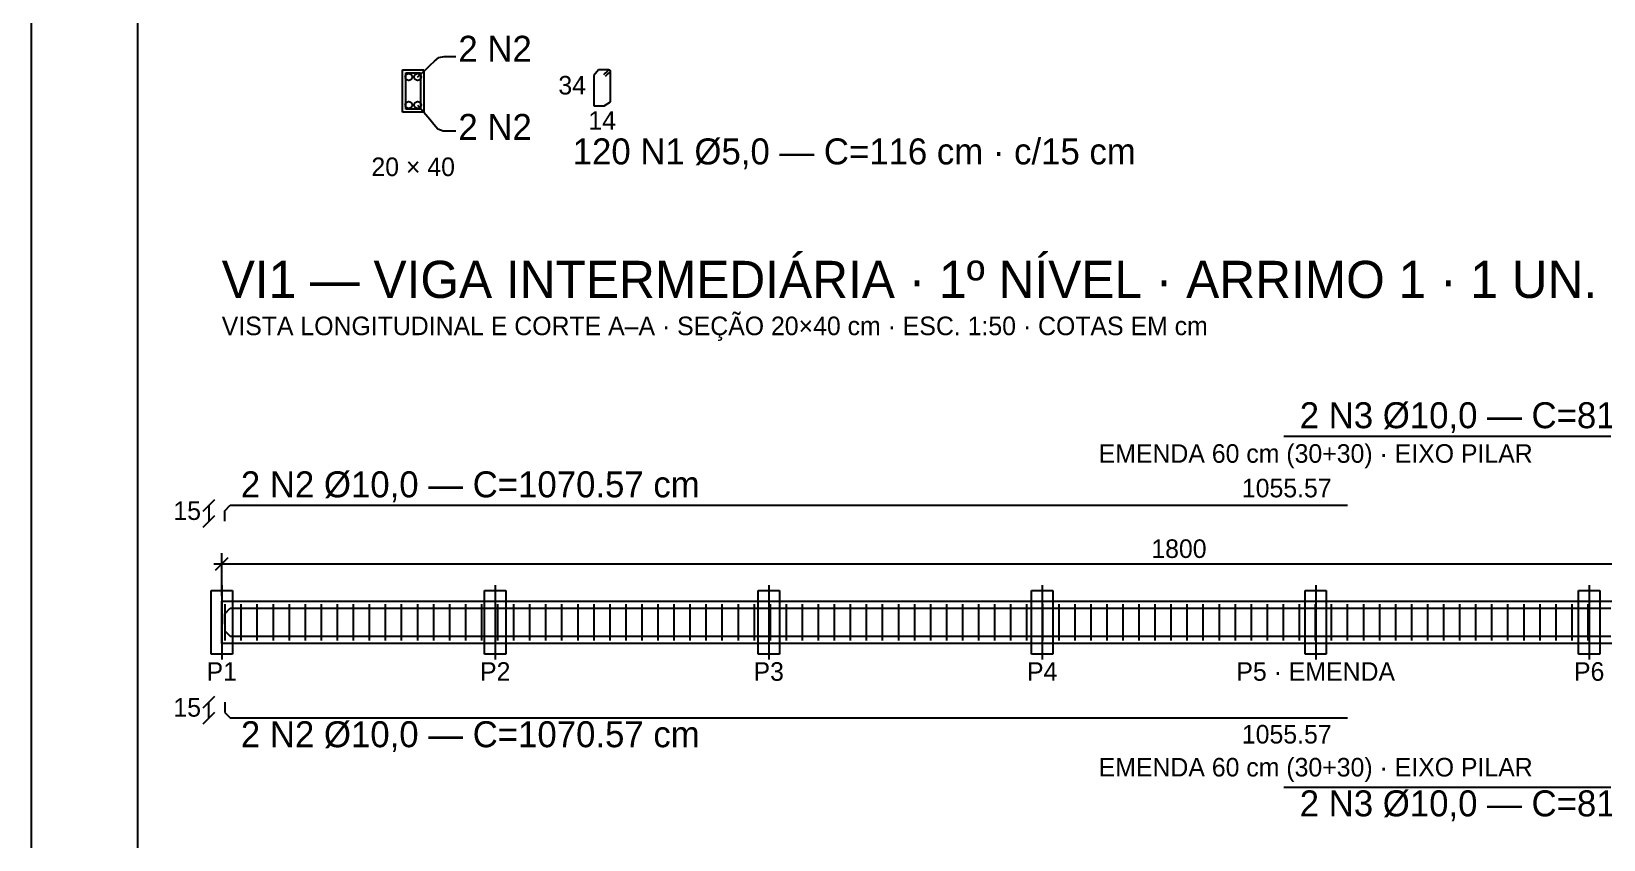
# Model space of a CAD drawing. Header units: millimetres. Extents: x 0 to 3648, y 0 to 594.
# Drawn here: x 1842 to 2137.6, y 295 to 446.9 of the extents above; entities that cross this region are included whole.
import ezdxf
from ezdxf.enums import TextEntityAlignment as Align

# ---------------------------------------------------------------- set-up
doc = ezdxf.new("R2010")
doc.units = ezdxf.units.MM
for name, color, linetype in [('COTAS', 4, 'CONTINUOUS'), ('DESENHOS', 7, 'CONTINUOUS'), ('EIXOS', 6, 'CONTINUOUS'), ('ESTRIBOS', 30, 'CONTINUOUS'), ('FORMAS', 7, 'CONTINUOUS'), ('MOLDURA', 7, 'CONTINUOUS'), ('TEXTOS', 2, 'CONTINUOUS')]:
    doc.layers.add(name, color=color, linetype=linetype)

msp = doc.modelspace()

# ---------------------------------------------------------------- linework, layer by layer
at = {"layer": 'COTAS'}
for p, q in [((1916.21414, 439.84768), (1917.00866, 440.58674)), ((1917.00866, 440.58674), (1917.80331, 441.32578)), ((1917.80331, 441.32578), (1918.59796, 442.06484)), ((1918.59796, 442.06484), (1919.61458, 442.23882)), ((1919.61458, 442.23882), (1920.69982, 442.23882)), ((1920.69982, 442.23882), (1921.78493, 442.23882)), ((1914.62497, 438.36959), (1915.4195, 439.10864)), ((1915.4195, 439.10864), (1916.21414, 439.84768)), ((1914.62497, 433.10806), (1915.38857, 432.21428)), ((1915.38857, 432.21428), (1916.15217, 431.32053)), ((1916.15217, 431.32053), (1916.91577, 430.42675)), ((1916.91577, 430.42675), (1917.67924, 429.53298)), ((1917.67924, 429.53298), (1918.44283, 428.63922)), ((1918.44283, 428.63922), (1919.43392, 428.23883)), ((1919.43392, 428.23883), (1920.60943, 428.23883)), ((1920.60943, 428.23883), (1921.78493, 428.23883)), ((1874.28493, 356.71857), (1876.48495, 358.91856)), ((1875.38494, 357.81856), (1875.38494, 354.81856)), ((1874.28493, 353.71857), (1876.48495, 355.91855)), ((1876.28501, 346.81856), (2239.28493, 346.81856)), ((1876.58499, 345.61856), (1878.98495, 348.01855)), ((1877.78491, 340.81857), (1877.78491, 348.81855)), ((1874.28493, 319.71856), (1876.48495, 321.91854)), ((1875.38494, 317.81855), (1875.38494, 320.81857)), ((1874.28493, 316.71857), (1876.48495, 318.91856))]:
    msp.add_line(p, q, dxfattribs=at)
at = {"layer": 'DESENHOS'}
for p, q in [((1912.30389, 438.36959), (1912.3094, 438.45327)), ((1912.3094, 438.28592), (1912.30389, 438.36959)), ((1912.3094, 438.45327), (1912.3258, 438.53551)), ((1912.3258, 438.20368), (1912.3094, 438.28592)), ((1912.3258, 438.53551), (1912.35271, 438.6149)), ((1912.35271, 438.12429), (1912.3258, 438.20368)), ((1912.35271, 438.6149), (1912.38977, 438.6901)), ((1912.38977, 438.04907), (1912.35271, 438.12429)), ((1912.38977, 438.6901), (1912.43635, 438.75982)), ((1912.43635, 437.97937), (1912.38977, 438.04907)), ((1912.43635, 438.75982), (1912.49169, 438.82287)), ((1912.49169, 437.91631), (1912.43635, 437.97937)), ((1912.49169, 438.82287), (1912.55479, 438.87815)), ((1912.55479, 437.86104), (1912.49169, 437.91631)), ((1912.55479, 438.87815), (1912.6244, 438.92474)), ((1912.6244, 437.81445), (1912.55479, 437.86104)), ((1912.6244, 438.92474), (1912.69964, 438.96183)), ((1912.69964, 437.77736), (1912.6244, 437.81445)), ((1912.69964, 438.96183), (1912.77902, 438.98878)), ((1912.77902, 437.75041), (1912.69964, 437.77736)), ((1912.77902, 438.98878), (1912.86128, 439.00513)), ((1912.86128, 437.73405), (1912.77902, 437.75041)), ((1912.86128, 439.00513), (1912.94491, 439.01061)), ((1912.94491, 437.72856), (1912.86128, 437.73405)), ((1912.94491, 439.01061), (1913.02867, 439.00513)), ((1913.02867, 437.73405), (1912.94491, 437.72856)), ((1913.02867, 439.00513), (1913.11093, 438.98878)), ((1913.11093, 437.75041), (1913.02867, 437.73405)), ((1913.11093, 438.98878), (1913.1903, 438.96183)), ((1913.1903, 437.77736), (1913.11093, 437.75041)), ((1913.1903, 438.96183), (1913.26542, 438.92474)), ((1913.26542, 437.81445), (1913.1903, 437.77736)), ((1913.26542, 438.92474), (1913.33516, 438.87815)), ((1913.33516, 437.86104), (1913.26542, 437.81445)), ((1913.33516, 438.87815), (1913.39826, 438.82287)), ((1913.39826, 437.91631), (1913.33516, 437.86104)), ((1913.39826, 438.82287), (1913.45348, 438.75982)), ((1913.45348, 437.97937), (1913.39826, 437.91631)), ((1913.45348, 438.75982), (1913.50005, 438.6901)), ((1913.50005, 438.04907), (1913.45348, 437.97937)), ((1913.50005, 438.6901), (1913.53723, 438.6149)), ((1913.53723, 438.12429), (1913.50005, 438.04907)), ((1913.53723, 438.6149), (1913.56415, 438.53551)), ((1913.56415, 438.20368), (1913.53723, 438.12429)), ((1913.56415, 438.53551), (1913.58055, 438.45327)), ((1913.58055, 438.28592), (1913.56415, 438.20368)), ((1913.58055, 438.45327), (1913.58594, 438.36959)), ((1913.58594, 438.36959), (1913.58055, 438.28592)), ((1913.98395, 438.36959), (1913.98946, 438.45327)), ((1913.98946, 438.28592), (1913.98395, 438.36959)), ((1913.98946, 438.45327), (1914.00573, 438.53551)), ((1914.00573, 438.20368), (1913.98946, 438.28592)), ((1914.00573, 438.53551), (1914.03278, 438.6149)), ((1914.03278, 438.12429), (1914.00573, 438.20368)), ((1914.03278, 438.6149), (1914.06984, 438.6901)), ((1914.06984, 438.04907), (1914.03278, 438.12429)), ((1914.06984, 438.6901), (1914.11641, 438.75982)), ((1914.11641, 437.97937), (1914.06984, 438.04907)), ((1914.11641, 438.75982), (1914.17162, 438.82287)), ((1914.17162, 437.91631), (1914.11641, 437.97937)), ((1914.17162, 438.82287), (1914.23473, 438.87815)), ((1914.23473, 437.86104), (1914.17162, 437.91631)), ((1914.23473, 438.87815), (1914.30446, 438.92474)), ((1914.30446, 437.81445), (1914.23473, 437.86104)), ((1914.30446, 438.92474), (1914.37971, 438.96183)), ((1914.37971, 437.77736), (1914.30446, 437.81445)), ((1914.37971, 438.96183), (1914.45908, 438.98878)), ((1914.45908, 437.75041), (1914.37971, 437.77736)), ((1914.45908, 438.98878), (1914.54134, 439.00513)), ((1914.54134, 437.73405), (1914.45908, 437.75041)), ((1914.54134, 439.00513), (1914.62497, 439.01061)), ((1914.62497, 437.72856), (1914.54134, 437.73405)), ((1914.62497, 439.01061), (1914.70861, 439.00513)), ((1914.70861, 437.73405), (1914.62497, 437.72856)), ((1914.70861, 439.00513), (1914.79087, 438.98878)), ((1914.79087, 437.75041), (1914.70861, 437.73405)), ((1914.79087, 438.98878), (1914.87024, 438.96183)), ((1914.87024, 437.77736), (1914.79087, 437.75041)), ((1914.87024, 438.96183), (1914.94549, 438.92474)), ((1914.94549, 437.81445), (1914.87024, 437.77736)), ((1914.94549, 438.92474), (1915.01522, 438.87815)), ((1915.01522, 437.86104), (1914.94549, 437.81445)), ((1915.01522, 438.87815), (1915.0782, 438.82287)), ((1915.0782, 437.91631), (1915.01522, 437.86104)), ((1915.0782, 438.82287), (1915.13354, 438.75982)), ((1915.13354, 437.97937), (1915.0782, 437.91631)), ((1915.13354, 438.75982), (1915.18011, 438.6901)), ((1915.18011, 438.04907), (1915.13354, 437.97937)), ((1915.18011, 438.6901), (1915.21717, 438.6149)), ((1915.21717, 438.12429), (1915.18011, 438.04907)), ((1915.21717, 438.6149), (1915.24409, 438.53551)), ((1915.24409, 438.20368), (1915.21717, 438.12429)), ((1915.24409, 438.53551), (1915.26049, 438.45327)), ((1915.26049, 438.28592), (1915.24409, 438.20368)), ((1915.26049, 438.45327), (1915.266, 438.36959)), ((1915.266, 438.36959), (1915.26049, 438.28592)), ((1912.30389, 433.10806), (1912.3094, 433.19172)), ((1912.3094, 433.02438), (1912.30389, 433.10806)), ((1912.3094, 433.19172), (1912.3258, 433.27396)), ((1912.3258, 432.94215), (1912.3094, 433.02438)), ((1912.3258, 433.27396), (1912.35271, 433.35336)), ((1912.35271, 432.86274), (1912.3258, 432.94215)), ((1912.35271, 433.35336), (1912.38977, 433.42857)), ((1912.38977, 432.78754), (1912.35271, 432.86274)), ((1912.38977, 433.42857), (1912.43635, 433.49829)), ((1912.43635, 432.71782), (1912.38977, 432.78754)), ((1912.43635, 433.49829), (1912.49169, 433.56133)), ((1912.49169, 432.65479), (1912.43635, 432.71782)), ((1912.49169, 433.56133), (1912.55479, 433.61662)), ((1912.55479, 432.59949), (1912.49169, 432.65479)), ((1912.55479, 433.61662), (1912.6244, 433.6632)), ((1912.6244, 432.5529), (1912.55479, 432.59949)), ((1912.6244, 433.6632), (1912.69964, 433.70029)), ((1912.69964, 432.51583), (1912.6244, 432.5529)), ((1912.69964, 433.70029), (1912.77902, 433.72724)), ((1912.77902, 432.48886), (1912.69964, 432.51583)), ((1912.77902, 433.72724), (1912.86128, 433.74359)), ((1912.86128, 432.47251), (1912.77902, 432.48886)), ((1912.86128, 433.74359), (1912.94491, 433.74908)), ((1912.94491, 432.46703), (1912.86128, 432.47251)), ((1912.94491, 433.74908), (1913.02867, 433.74359)), ((1913.02867, 432.47251), (1912.94491, 432.46703)), ((1913.02867, 433.74359), (1913.11093, 433.72724)), ((1913.11093, 432.48886), (1913.02867, 432.47251)), ((1913.11093, 433.72724), (1913.1903, 433.70029)), ((1913.1903, 432.51583), (1913.11093, 432.48886)), ((1913.1903, 433.70029), (1913.26542, 433.6632)), ((1913.26542, 432.5529), (1913.1903, 432.51583)), ((1913.26542, 433.6632), (1913.33516, 433.61662)), ((1913.33516, 432.59949), (1913.26542, 432.5529)), ((1913.33516, 433.61662), (1913.39826, 433.56133)), ((1913.39826, 432.65479), (1913.33516, 432.59949)), ((1913.39826, 433.56133), (1913.45348, 433.49829)), ((1913.45348, 432.71782), (1913.39826, 432.65479)), ((1913.45348, 433.49829), (1913.50005, 433.42857)), ((1913.50005, 432.78754), (1913.45348, 432.71782)), ((1913.50005, 433.42857), (1913.53723, 433.35336)), ((1913.53723, 432.86274), (1913.50005, 432.78754)), ((1913.53723, 433.35336), (1913.56415, 433.27396)), ((1913.56415, 432.94215), (1913.53723, 432.86274)), ((1913.56415, 433.27396), (1913.58055, 433.19172)), ((1913.58055, 433.02438), (1913.56415, 432.94215)), ((1913.58055, 433.19172), (1913.58594, 433.10806)), ((1913.58594, 433.10806), (1913.58055, 433.02438)), ((1913.98395, 433.10806), (1913.98946, 433.19172)), ((1913.98946, 433.02438), (1913.98395, 433.10806)), ((1913.98946, 433.19172), (1914.00573, 433.27396)), ((1914.00573, 432.94215), (1913.98946, 433.02438)), ((1914.00573, 433.27396), (1914.03278, 433.35336)), ((1914.03278, 432.86274), (1914.00573, 432.94215)), ((1914.03278, 433.35336), (1914.06984, 433.42857)), ((1914.06984, 432.78754), (1914.03278, 432.86274)), ((1914.06984, 433.42857), (1914.11641, 433.49829)), ((1914.11641, 432.71782), (1914.06984, 432.78754)), ((1914.11641, 433.49829), (1914.17162, 433.56133)), ((1914.17162, 432.65479), (1914.11641, 432.71782)), ((1914.17162, 433.56133), (1914.23473, 433.61662)), ((1914.23473, 432.59949), (1914.17162, 432.65479)), ((1914.23473, 433.61662), (1914.30446, 433.6632)), ((1914.30446, 432.5529), (1914.23473, 432.59949)), ((1914.30446, 433.6632), (1914.37971, 433.70029)), ((1914.37971, 432.51583), (1914.30446, 432.5529)), ((1914.37971, 433.70029), (1914.45908, 433.72724)), ((1914.45908, 432.48886), (1914.37971, 432.51583)), ((1914.45908, 433.72724), (1914.54134, 433.74359)), ((1914.54134, 432.47251), (1914.45908, 432.48886)), ((1914.54134, 433.74359), (1914.62497, 433.74908)), ((1914.62497, 432.46703), (1914.54134, 432.47251)), ((1914.62497, 433.74908), (1914.70861, 433.74359)), ((1914.70861, 432.47251), (1914.62497, 432.46703)), ((1914.70861, 433.74359), (1914.79087, 433.72724)), ((1914.79087, 432.48886), (1914.70861, 432.47251)), ((1914.79087, 433.72724), (1914.87024, 433.70029)), ((1914.87024, 432.51583), (1914.79087, 432.48886)), ((1914.87024, 433.70029), (1914.94549, 433.6632)), ((1914.94549, 432.5529), (1914.87024, 432.51583)), ((1914.94549, 433.6632), (1915.01522, 433.61662)), ((1915.01522, 432.59949), (1914.94549, 432.5529)), ((1915.01522, 433.61662), (1915.0782, 433.56133)), ((1915.0782, 432.65479), (1915.01522, 432.59949)), ((1915.0782, 433.56133), (1915.13354, 433.49829)), ((1915.13354, 432.71782), (1915.0782, 432.65479)), ((1915.13354, 433.49829), (1915.18011, 433.42857)), ((1915.18011, 432.78754), (1915.13354, 432.71782)), ((1915.18011, 433.42857), (1915.21717, 433.35336)), ((1915.21717, 432.86274), (1915.18011, 432.78754)), ((1915.21717, 433.35336), (1915.24409, 433.27396)), ((1915.24409, 432.94215), (1915.21717, 432.86274)), ((1915.24409, 433.27396), (1915.26049, 433.19172)), ((1915.26049, 433.02438), (1915.24409, 432.94215)), ((1915.26049, 433.19172), (1915.266, 433.10806)), ((1915.266, 433.10806), (1915.26049, 433.02438))]:
    msp.add_line(p, q, dxfattribs=at)
at = {"layer": 'EIXOS'}
for p, q in [((1875.78496, 341.81856), (1879.78498, 341.81856)), ((1875.78496, 329.81856), (1875.78496, 341.81856)), ((1877.78491, 342.81856), (1877.78491, 328.81855)), ((1879.78498, 341.81856), (1879.78498, 329.81856)), ((1927.21349, 341.81856), (1931.21352, 341.81856)), ((1927.21349, 329.81856), (1927.21349, 341.81856)), ((1929.21357, 342.81856), (1929.21357, 328.81855)), ((1931.21352, 341.81856), (1931.21352, 329.81856)), ((1978.64215, 341.81856), (1982.64205, 341.81856)), ((1978.64215, 329.81856), (1978.64215, 341.81856)), ((1980.6421, 342.81856), (1980.6421, 328.81855)), ((1982.64205, 341.81856), (1982.64205, 329.81856)), ((2030.07069, 341.81856), (2034.07071, 341.81856)), ((2030.07069, 329.81856), (2030.07069, 341.81856)), ((2032.07064, 342.81856), (2032.07064, 328.81855)), ((2034.07071, 341.81856), (2034.07071, 329.81856)), ((2081.49922, 341.81856), (2085.49925, 341.81856)), ((2081.49922, 329.81856), (2081.49922, 341.81856)), ((2083.4993, 342.81856), (2083.4993, 328.81855)), ((2085.49925, 341.81856), (2085.49925, 329.81856)), ((2132.92788, 341.81856), (2136.92778, 341.81856)), ((2132.92788, 329.81856), (2132.92788, 341.81856)), ((2134.92783, 342.81856), (2134.92783, 328.81855)), ((2136.92778, 341.81856), (2136.92778, 329.81856)), ((1879.78498, 329.81856), (1875.78496, 329.81856)), ((1931.21352, 329.81856), (1927.21349, 329.81856)), ((1982.64205, 329.81856), (1978.64215, 329.81856)), ((2034.07071, 329.81856), (2030.07069, 329.81856)), ((2085.49925, 329.81856), (2081.49922, 329.81856)), ((2136.92778, 329.81856), (2132.92788, 329.81856))]:
    msp.add_line(p, q, dxfattribs=at)
at = {"layer": 'ESTRIBOS'}
for p, q in [((1912.38502, 439.13882), (1915.185, 439.13882)), ((1912.38502, 432.33883), (1912.38502, 439.13882)), ((1915.185, 439.13882), (1915.185, 432.33883)), ((1948.64027, 439.73882), (1947.78491, 438.68036)), ((1947.78491, 438.68036), (1947.78491, 436.76652)), ((1950.55421, 439.73882), (1948.64027, 439.73882)), ((1949.69747, 438.88214), (1949.57515, 438.75976)), ((1949.81991, 439.00452), (1949.69747, 438.88214)), ((1949.94223, 439.12691), (1949.81991, 439.00452)), ((1950.00521, 438.57446), (1949.88276, 438.45208)), ((1950.06468, 439.24929), (1949.94223, 439.12691)), ((1950.12753, 438.69684), (1950.00521, 438.57446)), ((1950.187, 439.37167), (1950.06468, 439.24929)), ((1950.24997, 438.81923), (1950.12753, 438.69684)), ((1950.30945, 439.49406), (1950.187, 439.37167)), ((1950.3723, 438.94159), (1950.24997, 438.81923)), ((1950.43177, 439.61644), (1950.30945, 439.49406)), ((1950.49474, 439.06398), (1950.3723, 438.94159)), ((1950.55421, 439.73882), (1950.43177, 439.61644)), ((1950.61706, 439.18636), (1950.49474, 439.06398)), ((1950.55421, 439.73882), (1950.61644, 439.73529)), ((1950.61644, 439.73529), (1950.67766, 439.72306)), ((1950.73951, 439.30874), (1950.61706, 439.18636)), ((1950.67766, 439.72306), (1950.73525, 439.69931)), ((1950.73525, 439.69931), (1950.78496, 439.6619)), ((1950.86183, 439.43113), (1950.73951, 439.30874)), ((1950.78496, 439.6619), (1950.82239, 439.61215)), ((1950.82239, 439.61215), (1950.84605, 439.55457)), ((1950.84605, 439.55457), (1950.85832, 439.49343)), ((1950.85832, 439.49343), (1950.86183, 439.43113)), ((1950.86183, 437.51728), (1950.86183, 439.43113)), ((1947.78491, 436.76652), (1947.78491, 434.85266)), ((1947.78491, 434.85266), (1947.78491, 432.93882)), ((1950.86183, 435.60342), (1950.86183, 437.51728)), ((1950.86183, 433.68958), (1950.86183, 435.60342)), ((1915.185, 432.33883), (1912.38502, 432.33883)), ((1947.78491, 432.93882), (1949.69884, 432.93882)), ((1949.69884, 432.93882), (1950.86183, 433.68958)), ((1878.38499, 339.21857), (1878.38499, 332.41856)), ((1881.40007, 339.21857), (1881.40007, 332.41856)), ((1884.41526, 339.21857), (1884.41526, 332.41856)), ((1887.43034, 339.21857), (1887.43034, 332.41856)), ((1890.44541, 339.21857), (1890.44541, 332.41856)), ((1893.46061, 339.21857), (1893.46061, 332.41856)), ((1896.47569, 339.21857), (1896.47569, 332.41856)), ((1899.49089, 339.21857), (1899.49089, 332.41856)), ((1902.50596, 339.21857), (1902.50596, 332.41856)), ((1905.52103, 339.21857), (1905.52103, 332.41856)), ((1908.53623, 339.21857), (1908.53623, 332.41856)), ((1911.55131, 339.21857), (1911.55131, 332.41856)), ((1914.56651, 339.21857), (1914.56651, 332.41856)), ((1917.58158, 339.21857), (1917.58158, 332.41856)), ((1920.59678, 339.21857), (1920.59678, 332.41856)), ((1923.61185, 339.21857), (1923.61185, 332.41856)), ((1926.62693, 339.21857), (1926.62693, 332.41856)), ((1929.64213, 339.21857), (1929.64213, 332.41856)), ((1932.6572, 339.21857), (1932.6572, 332.41856)), ((1935.6724, 339.21857), (1935.6724, 332.41856)), ((1938.68747, 339.21857), (1938.68747, 332.41856)), ((1941.70255, 339.21857), (1941.70255, 332.41856)), ((1944.71775, 339.21857), (1944.71775, 332.41856)), ((1947.73282, 339.21857), (1947.73282, 332.41856)), ((1950.74802, 339.21857), (1950.74802, 332.41856)), ((1953.7631, 339.21857), (1953.7631, 332.41856)), ((1956.7783, 339.21857), (1956.7783, 332.41856)), ((1959.79337, 339.21857), (1959.79337, 332.41856)), ((1962.80844, 339.21857), (1962.80844, 332.41856)), ((1965.82364, 339.21857), (1965.82364, 332.41856)), ((1968.83872, 339.21857), (1968.83872, 332.41856)), ((1971.85392, 339.21857), (1971.85392, 332.41856)), ((1974.86899, 339.21857), (1974.86899, 332.41856)), ((1977.88406, 339.21857), (1977.88406, 332.41856)), ((1980.89926, 339.21857), (1980.89926, 332.41856)), ((1983.91434, 339.21857), (1983.91434, 332.41856)), ((1986.92954, 339.21857), (1986.92954, 332.41856)), ((1989.94461, 339.21857), (1989.94461, 332.41856)), ((1992.95969, 339.21857), (1992.95969, 332.41856)), ((1995.97488, 339.21857), (1995.97488, 332.41856)), ((1998.98996, 339.21857), (1998.98996, 332.41856)), ((2002.00516, 339.21857), (2002.00516, 332.41856)), ((2005.02023, 339.21857), (2005.02023, 332.41856)), ((2008.03531, 339.21857), (2008.03531, 332.41856)), ((2011.05051, 339.21857), (2011.05051, 332.41856)), ((2014.06558, 339.21857), (2014.06558, 332.41856)), ((2017.08078, 339.21857), (2017.08078, 332.41856)), ((2020.09585, 339.21857), (2020.09585, 332.41856)), ((2023.11105, 339.21857), (2023.11105, 332.41856)), ((2026.12613, 339.21857), (2026.12613, 332.41856)), ((2029.14133, 339.21857), (2029.14133, 332.41856)), ((2032.1564, 339.21857), (2032.1564, 332.41856)), ((2035.17147, 339.21857), (2035.17147, 332.41856)), ((2038.18667, 339.21857), (2038.18667, 332.41856)), ((2041.20175, 339.21857), (2041.20175, 332.41856)), ((2044.21695, 339.21857), (2044.21695, 332.41856)), ((2047.23202, 339.21857), (2047.23202, 332.41856)), ((2050.2471, 339.21857), (2050.2471, 332.41856)), ((2053.26229, 339.21857), (2053.26229, 332.41856)), ((2056.27737, 339.21857), (2056.27737, 332.41856)), ((2059.29257, 339.21857), (2059.29257, 332.41856)), ((2062.30764, 339.21857), (2062.30764, 332.41856)), ((2065.32272, 339.21857), (2065.32272, 332.41856)), ((2068.33792, 339.21857), (2068.33792, 332.41856)), ((2071.35299, 339.21857), (2071.35299, 332.41856)), ((2074.36819, 339.21857), (2074.36819, 332.41856)), ((2077.38326, 339.21857), (2077.38326, 332.41856)), ((2080.39834, 339.21857), (2080.39834, 332.41856)), ((2083.41354, 339.21857), (2083.41354, 332.41856)), ((2086.42861, 339.21857), (2086.42861, 332.41856)), ((2089.44381, 339.21857), (2089.44381, 332.41856)), ((2092.45888, 339.21857), (2092.45888, 332.41856)), ((2095.47408, 339.21857), (2095.47408, 332.41856)), ((2098.48916, 339.21857), (2098.48916, 332.41856)), ((2101.50423, 339.21857), (2101.50423, 332.41856)), ((2104.51943, 339.21857), (2104.51943, 332.41856)), ((2107.53451, 339.21857), (2107.53451, 332.41856)), ((2110.5497, 339.21857), (2110.5497, 332.41856)), ((2113.56478, 339.21857), (2113.56478, 332.41856)), ((2116.57998, 339.21857), (2116.57998, 332.41856)), ((2119.59505, 339.21857), (2119.59505, 332.41856)), ((2122.61013, 339.21857), (2122.61013, 332.41856)), ((2125.62533, 339.21857), (2125.62533, 332.41856)), ((2128.6404, 339.21857), (2128.6404, 332.41856)), ((2131.6556, 339.21857), (2131.6556, 332.41856)), ((2134.67067, 339.21857), (2134.67067, 332.41856))]:
    msp.add_line(p, q, dxfattribs=at)
at = {"layer": 'FORMAS'}
for p, q in [((1911.78493, 439.73882), (1915.78496, 439.73882)), ((1911.78493, 431.73882), (1911.78493, 439.73882)), ((1915.78496, 439.73882), (1915.78496, 431.73882)), ((1915.78496, 431.73882), (1911.78493, 431.73882)), ((2077.4992, 370.81857), (2079.48325, 370.81857)), ((2079.48325, 370.81857), (2081.46717, 370.81857)), ((2081.46717, 370.81857), (2083.45122, 370.81857)), ((2083.45122, 370.81857), (2085.43515, 370.81857)), ((2085.43515, 370.81857), (2087.41907, 370.81857)), ((2087.41907, 370.81857), (2089.40312, 370.81857)), ((2089.40312, 370.81857), (2091.38704, 370.81857)), ((2091.38704, 370.81857), (2093.37097, 370.81857)), ((2093.37097, 370.81857), (2095.35502, 370.81857)), ((2095.35502, 370.81857), (2097.33894, 370.81857)), ((2097.33894, 370.81857), (2099.32287, 370.81857)), ((2099.32287, 370.81857), (2101.30692, 370.81857)), ((2101.30692, 370.81857), (2103.29084, 370.81857)), ((2103.29084, 370.81857), (2105.27489, 370.81857)), ((2105.27489, 370.81857), (2107.25881, 370.81857)), ((2107.25881, 370.81857), (2109.24274, 370.81857)), ((2109.24274, 370.81857), (2111.22679, 370.81857)), ((2111.22679, 370.81857), (2113.21071, 370.81857)), ((2113.21071, 370.81857), (2115.19476, 370.81857)), ((2115.19476, 370.81857), (2117.17869, 370.81857)), ((2117.17869, 370.81857), (2119.16261, 370.81857)), ((2119.16261, 370.81857), (2121.14666, 370.81857)), ((2121.14666, 370.81857), (2123.13058, 370.81857)), ((2123.13058, 370.81857), (2125.11463, 370.81857)), ((2125.11463, 370.81857), (2127.09856, 370.81857)), ((2127.09856, 370.81857), (2129.08248, 370.81857)), ((2129.08248, 370.81857), (2131.06641, 370.81857)), ((2131.06641, 370.81857), (2133.05046, 370.81857)), ((2133.05046, 370.81857), (2135.03451, 370.81857)), ((2135.03451, 370.81857), (2137.01843, 370.81857)), ((2137.01843, 370.81857), (2139.00235, 370.81857)), ((1878.38499, 356.80111), (1879.35004, 357.81856)), ((1879.35004, 357.81856), (1881.33258, 357.81856)), ((1881.33258, 357.81856), (1883.31513, 357.81856)), ((1883.31513, 357.81856), (1885.29768, 357.81856)), ((1885.29768, 357.81856), (1887.28022, 357.81856)), ((1887.28022, 357.81856), (1889.26277, 357.81856)), ((1889.26277, 357.81856), (1891.24532, 357.81856)), ((1891.24532, 357.81856), (1893.22786, 357.81856)), ((1893.22786, 357.81856), (1895.21029, 357.81856)), ((1895.21029, 357.81856), (1897.19296, 357.81856)), ((1897.19296, 357.81856), (1899.17538, 357.81856)), ((1899.17538, 357.81856), (1901.15793, 357.81856)), ((1901.15793, 357.81856), (1903.14047, 357.81856)), ((1903.14047, 357.81856), (1905.12302, 357.81856)), ((1905.12302, 357.81856), (1907.10557, 357.81856)), ((1907.10557, 357.81856), (1909.08812, 357.81856)), ((1909.08812, 357.81856), (1911.07066, 357.81856)), ((1911.07066, 357.81856), (1913.05321, 357.81856)), ((1913.05321, 357.81856), (1915.03576, 357.81856)), ((1915.03576, 357.81856), (1917.0183, 357.81856)), ((1917.0183, 357.81856), (1919.00085, 357.81856)), ((1919.00085, 357.81856), (1920.9834, 357.81856)), ((1920.9834, 357.81856), (1922.96595, 357.81856)), ((1922.96595, 357.81856), (1924.94849, 357.81856)), ((1924.94849, 357.81856), (1926.93104, 357.81856)), ((1926.93104, 357.81856), (1928.91346, 357.81856)), ((1928.91346, 357.81856), (1930.89613, 357.81856)), ((1930.89613, 357.81856), (1932.87856, 357.81856)), ((1932.87856, 357.81856), (1934.8611, 357.81856)), ((1934.8611, 357.81856), (1936.84365, 357.81856)), ((1936.84365, 357.81856), (1938.8262, 357.81856)), ((1938.8262, 357.81856), (1940.80874, 357.81856)), ((1940.80874, 357.81856), (1942.79129, 357.81856)), ((1942.79129, 357.81856), (1944.77384, 357.81856)), ((1944.77384, 357.81856), (1946.75639, 357.81856)), ((1946.75639, 357.81856), (1948.73893, 357.81856)), ((1948.73893, 357.81856), (1950.72148, 357.81856)), ((1950.72148, 357.81856), (1952.70403, 357.81856)), ((1952.70403, 357.81856), (1954.68657, 357.81856)), ((1954.68657, 357.81856), (1956.66912, 357.81856)), ((1956.66912, 357.81856), (1958.65167, 357.81856)), ((1958.65167, 357.81856), (1960.63421, 357.81856)), ((1960.63421, 357.81856), (1962.61664, 357.81856)), ((1962.61664, 357.81856), (1964.59931, 357.81856)), ((1964.59931, 357.81856), (1966.58173, 357.81856)), ((1966.58173, 357.81856), (1968.56428, 357.81856)), ((1968.56428, 357.81856), (1970.54682, 357.81856)), ((1970.54682, 357.81856), (1972.52937, 357.81856)), ((1972.52937, 357.81856), (1974.51192, 357.81856)), ((1974.51192, 357.81856), (1976.49447, 357.81856)), ((1976.49447, 357.81856), (1978.47701, 357.81856)), ((1978.47701, 357.81856), (1980.45956, 357.81856)), ((1980.45956, 357.81856), (1982.44211, 357.81856)), ((1982.44211, 357.81856), (1984.42465, 357.81856)), ((1984.42465, 357.81856), (1986.4072, 357.81856)), ((1986.4072, 357.81856), (1988.38975, 357.81856)), ((1988.38975, 357.81856), (1990.3723, 357.81856)), ((1990.3723, 357.81856), (1992.35484, 357.81856)), ((1992.35484, 357.81856), (1994.33739, 357.81856)), ((1994.33739, 357.81856), (1996.31981, 357.81856)), ((1996.31981, 357.81856), (1998.30248, 357.81856)), ((1998.30248, 357.81856), (2000.28491, 357.81856)), ((2000.28491, 357.81856), (2002.26745, 357.81856)), ((2002.26745, 357.81856), (2004.25, 357.81856)), ((2004.25, 357.81856), (2006.23255, 357.81856)), ((2006.23255, 357.81856), (2008.21509, 357.81856)), ((2008.21509, 357.81856), (2010.19764, 357.81856)), ((2010.19764, 357.81856), (2012.18019, 357.81856)), ((2012.18019, 357.81856), (2014.16274, 357.81856)), ((2014.16274, 357.81856), (2016.14528, 357.81856)), ((2016.14528, 357.81856), (2018.12783, 357.81856)), ((2018.12783, 357.81856), (2020.11038, 357.81856)), ((2020.11038, 357.81856), (2022.09292, 357.81856)), ((2022.09292, 357.81856), (2024.07547, 357.81856)), ((2024.07547, 357.81856), (2026.05802, 357.81856)), ((2026.05802, 357.81856), (2028.04056, 357.81856)), ((2028.04056, 357.81856), (2030.02299, 357.81856)), ((2030.02299, 357.81856), (2032.00566, 357.81856)), ((2032.00566, 357.81856), (2033.98808, 357.81856)), ((2033.98808, 357.81856), (2035.97063, 357.81856)), ((2035.97063, 357.81856), (2037.95318, 357.81856)), ((2037.95318, 357.81856), (2039.93572, 357.81856)), ((2039.93572, 357.81856), (2041.91827, 357.81856)), ((2041.91827, 357.81856), (2043.90082, 357.81856)), ((2043.90082, 357.81856), (2045.88336, 357.81856)), ((2045.88336, 357.81856), (2047.86591, 357.81856)), ((2047.86591, 357.81856), (2049.84846, 357.81856)), ((2049.84846, 357.81856), (2051.831, 357.81856)), ((2051.831, 357.81856), (2053.81355, 357.81856)), ((2053.81355, 357.81856), (2055.7961, 357.81856)), ((2055.7961, 357.81856), (2057.77865, 357.81856)), ((2057.77865, 357.81856), (2059.76119, 357.81856)), ((2059.76119, 357.81856), (2061.74374, 357.81856)), ((2061.74374, 357.81856), (2063.72616, 357.81856)), ((2063.72616, 357.81856), (2065.70883, 357.81856)), ((2065.70883, 357.81856), (2067.69126, 357.81856)), ((2067.69126, 357.81856), (2069.6738, 357.81856)), ((2069.6738, 357.81856), (2071.65635, 357.81856)), ((2071.65635, 357.81856), (2073.6389, 357.81856)), ((2073.6389, 357.81856), (2075.62144, 357.81856)), ((2075.62144, 357.81856), (2077.60399, 357.81856)), ((2077.60399, 357.81856), (2079.58654, 357.81856)), ((2079.58654, 357.81856), (2081.56909, 357.81856)), ((2081.56909, 357.81856), (2083.55163, 357.81856)), ((2083.55163, 357.81856), (2085.53418, 357.81856)), ((2085.53418, 357.81856), (2087.51673, 357.81856)), ((2087.51673, 357.81856), (2089.49927, 357.81856)), ((1878.38499, 354.81856), (1878.38499, 356.80111)), ((1877.78491, 339.81856), (2237.78491, 339.81856)), ((1877.78491, 331.81856), (1877.78491, 339.81856)), ((1878.38499, 337.43187), (1879.35004, 338.44934)), ((1878.38499, 335.44932), (1878.38499, 337.43187)), ((1879.35004, 338.44934), (1881.33258, 338.44934)), ((1881.33258, 338.44934), (1883.31513, 338.44934)), ((1883.31513, 338.44934), (1885.29768, 338.44934)), ((1885.29768, 338.44934), (1887.28022, 338.44934)), ((1887.28022, 338.44934), (1889.26277, 338.44934)), ((1889.26277, 338.44934), (1891.24532, 338.44934)), ((1891.24532, 338.44934), (1893.22786, 338.44934)), ((1893.22786, 338.44934), (1895.21029, 338.44934)), ((1895.21029, 338.44934), (1897.19296, 338.44934)), ((1897.19296, 338.44934), (1899.17538, 338.44934)), ((1899.17538, 338.44934), (1901.15793, 338.44934)), ((1901.15793, 338.44934), (1903.14047, 338.44934)), ((1903.14047, 338.44934), (1905.12302, 338.44934)), ((1905.12302, 338.44934), (1907.10557, 338.44934)), ((1907.10557, 338.44934), (1909.08812, 338.44934)), ((1909.08812, 338.44934), (1911.07066, 338.44934)), ((1911.07066, 338.44934), (1913.05321, 338.44934)), ((1913.05321, 338.44934), (1915.03576, 338.44934)), ((1915.03576, 338.44934), (1917.0183, 338.44934)), ((1917.0183, 338.44934), (1919.00085, 338.44934)), ((1919.00085, 338.44934), (1920.9834, 338.44934)), ((1920.9834, 338.44934), (1922.96595, 338.44934)), ((1922.96595, 338.44934), (1924.94849, 338.44934)), ((1924.94849, 338.44934), (1926.93104, 338.44934)), ((1926.93104, 338.44934), (1928.91346, 338.44934)), ((1928.91346, 338.44934), (1930.89613, 338.44934)), ((1930.89613, 338.44934), (1932.87856, 338.44934)), ((1932.87856, 338.44934), (1934.8611, 338.44934)), ((1934.8611, 338.44934), (1936.84365, 338.44934)), ((1936.84365, 338.44934), (1938.8262, 338.44934)), ((1938.8262, 338.44934), (1940.80874, 338.44934)), ((1940.80874, 338.44934), (1942.79129, 338.44934)), ((1942.79129, 338.44934), (1944.77384, 338.44934)), ((1944.77384, 338.44934), (1946.75639, 338.44934)), ((1946.75639, 338.44934), (1948.73893, 338.44934)), ((1948.73893, 338.44934), (1950.72148, 338.44934)), ((1950.72148, 338.44934), (1952.70403, 338.44934)), ((1952.70403, 338.44934), (1954.68657, 338.44934)), ((1954.68657, 338.44934), (1956.66912, 338.44934)), ((1956.66912, 338.44934), (1958.65167, 338.44934)), ((1958.65167, 338.44934), (1960.63421, 338.44934)), ((1960.63421, 338.44934), (1962.61664, 338.44934)), ((1962.61664, 338.44934), (1964.59931, 338.44934)), ((1964.59931, 338.44934), (1966.58173, 338.44934)), ((1966.58173, 338.44934), (1968.56428, 338.44934)), ((1968.56428, 338.44934), (1970.54682, 338.44934)), ((1970.54682, 338.44934), (1972.52937, 338.44934)), ((1972.52937, 338.44934), (1974.51192, 338.44934)), ((1974.51192, 338.44934), (1976.49447, 338.44934)), ((1976.49447, 338.44934), (1978.47701, 338.44934)), ((1978.47701, 338.44934), (1980.45956, 338.44934)), ((1980.45956, 338.44934), (1982.44211, 338.44934)), ((1982.44211, 338.44934), (1984.42465, 338.44934)), ((1984.42465, 338.44934), (1986.4072, 338.44934)), ((1986.4072, 338.44934), (1988.38975, 338.44934)), ((1988.38975, 338.44934), (1990.3723, 338.44934)), ((1990.3723, 338.44934), (1992.35484, 338.44934)), ((1992.35484, 338.44934), (1994.33739, 338.44934)), ((1994.33739, 338.44934), (1996.31981, 338.44934)), ((1996.31981, 338.44934), (1998.30248, 338.44934)), ((1998.30248, 338.44934), (2000.28491, 338.44934)), ((2000.28491, 338.44934), (2002.26745, 338.44934)), ((2002.26745, 338.44934), (2004.25, 338.44934)), ((2004.25, 338.44934), (2006.23255, 338.44934)), ((2006.23255, 338.44934), (2008.21509, 338.44934)), ((2008.21509, 338.44934), (2010.19764, 338.44934)), ((2010.19764, 338.44934), (2012.18019, 338.44934)), ((2012.18019, 338.44934), (2014.16274, 338.44934)), ((2014.16274, 338.44934), (2016.14528, 338.44934)), ((2016.14528, 338.44934), (2018.12783, 338.44934)), ((2018.12783, 338.44934), (2020.11038, 338.44934)), ((2020.11038, 338.44934), (2022.09292, 338.44934)), ((2022.09292, 338.44934), (2024.07547, 338.44934)), ((2024.07547, 338.44934), (2026.05802, 338.44934)), ((2026.05802, 338.44934), (2028.04056, 338.44934)), ((2028.04056, 338.44934), (2030.02299, 338.44934)), ((2030.02299, 338.44934), (2032.00566, 338.44934)), ((2032.00566, 338.44934), (2033.98808, 338.44934)), ((2033.98808, 338.44934), (2035.97063, 338.44934)), ((2035.97063, 338.44934), (2037.95318, 338.44934)), ((2037.95318, 338.44934), (2039.93572, 338.44934)), ((2039.93572, 338.44934), (2041.91827, 338.44934)), ((2041.91827, 338.44934), (2043.90082, 338.44934)), ((2043.90082, 338.44934), (2045.88336, 338.44934)), ((2045.88336, 338.44934), (2047.86591, 338.44934)), ((2047.86591, 338.44934), (2049.84846, 338.44934)), ((2049.84846, 338.44934), (2051.831, 338.44934)), ((2051.831, 338.44934), (2053.81355, 338.44934)), ((2053.81355, 338.44934), (2055.7961, 338.44934)), ((2055.7961, 338.44934), (2057.77865, 338.44934)), ((2057.77865, 338.44934), (2059.76119, 338.44934)), ((2059.76119, 338.44934), (2061.74374, 338.44934)), ((2061.74374, 338.44934), (2063.72616, 338.44934)), ((2063.72616, 338.44934), (2065.70883, 338.44934)), ((2065.70883, 338.44934), (2067.69126, 338.44934)), ((2067.69126, 338.44934), (2069.6738, 338.44934)), ((2069.6738, 338.44934), (2071.65635, 338.44934)), ((2071.65635, 338.44934), (2073.6389, 338.44934)), ((2073.6389, 338.44934), (2075.62144, 338.44934)), ((2075.62144, 338.44934), (2077.60399, 338.44934)), ((2077.4992, 338.44934), (2079.48325, 338.44934)), ((2077.60399, 338.44934), (2079.58654, 338.44934)), ((2079.48325, 338.44934), (2081.46717, 338.44934)), ((2079.58654, 338.44934), (2081.56909, 338.44934)), ((2081.46717, 338.44934), (2083.45122, 338.44934)), ((2081.56909, 338.44934), (2083.55163, 338.44934)), ((2083.45122, 338.44934), (2085.43515, 338.44934)), ((2083.55163, 338.44934), (2085.53418, 338.44934)), ((2085.43515, 338.44934), (2087.41907, 338.44934)), ((2085.53418, 338.44934), (2087.51673, 338.44934)), ((2087.41907, 338.44934), (2089.40312, 338.44934)), ((2087.51673, 338.44934), (2089.49927, 338.44934)), ((2089.40312, 338.44934), (2091.38704, 338.44934)), ((2091.38704, 338.44934), (2093.37097, 338.44934)), ((2093.37097, 338.44934), (2095.35502, 338.44934)), ((2095.35502, 338.44934), (2097.33894, 338.44934)), ((2097.33894, 338.44934), (2099.32287, 338.44934)), ((2099.32287, 338.44934), (2101.30692, 338.44934)), ((2101.30692, 338.44934), (2103.29084, 338.44934)), ((2103.29084, 338.44934), (2105.27489, 338.44934)), ((2105.27489, 338.44934), (2107.25881, 338.44934)), ((2107.25881, 338.44934), (2109.24274, 338.44934)), ((2109.24274, 338.44934), (2111.22679, 338.44934)), ((2111.22679, 338.44934), (2113.21071, 338.44934)), ((2113.21071, 338.44934), (2115.19476, 338.44934)), ((2115.19476, 338.44934), (2117.17869, 338.44934)), ((2117.17869, 338.44934), (2119.16261, 338.44934)), ((2119.16261, 338.44934), (2121.14666, 338.44934)), ((2121.14666, 338.44934), (2123.13058, 338.44934)), ((2123.13058, 338.44934), (2125.11463, 338.44934)), ((2125.11463, 338.44934), (2127.09856, 338.44934)), ((2127.09856, 338.44934), (2129.08248, 338.44934)), ((2129.08248, 338.44934), (2131.06641, 338.44934)), ((2131.06641, 338.44934), (2133.05046, 338.44934)), ((2133.05046, 338.44934), (2135.03451, 338.44934)), ((2135.03451, 338.44934), (2137.01843, 338.44934)), ((2137.01843, 338.44934), (2139.00235, 338.44934)), ((1878.38499, 336.18778), (1878.38499, 334.20525)), ((1878.38499, 334.20525), (1879.35004, 333.18779)), ((2237.78491, 331.81856), (1877.78491, 331.81856)), ((1879.35004, 333.18779), (1881.33258, 333.18779)), ((1881.33258, 333.18779), (1883.31513, 333.18779)), ((1883.31513, 333.18779), (1885.29768, 333.18779)), ((1885.29768, 333.18779), (1887.28022, 333.18779)), ((1887.28022, 333.18779), (1889.26277, 333.18779)), ((1889.26277, 333.18779), (1891.24532, 333.18779)), ((1891.24532, 333.18779), (1893.22786, 333.18779)), ((1893.22786, 333.18779), (1895.21041, 333.18779)), ((1895.21041, 333.18779), (1897.19296, 333.18779)), ((1897.19296, 333.18779), (1899.17538, 333.18779)), ((1899.17538, 333.18779), (1901.15805, 333.18779)), ((1901.15805, 333.18779), (1903.14047, 333.18779)), ((1903.14047, 333.18779), (1905.12302, 333.18779)), ((1905.12302, 333.18779), (1907.10557, 333.18779)), ((1907.10557, 333.18779), (1909.08812, 333.18779)), ((1909.08812, 333.18779), (1911.07066, 333.18779)), ((1911.07066, 333.18779), (1913.05321, 333.18779)), ((1913.05321, 333.18779), (1915.03576, 333.18779)), ((1915.03576, 333.18779), (1917.0183, 333.18779)), ((1917.0183, 333.18779), (1919.00085, 333.18779)), ((1919.00085, 333.18779), (1920.9834, 333.18779)), ((1920.9834, 333.18779), (1922.96595, 333.18779)), ((1922.96595, 333.18779), (1924.94849, 333.18779)), ((1924.94849, 333.18779), (1926.93104, 333.18779)), ((1926.93104, 333.18779), (1928.91359, 333.18779)), ((1928.91359, 333.18779), (1930.89613, 333.18779)), ((1930.89613, 333.18779), (1932.87856, 333.18779)), ((1932.87856, 333.18779), (1934.86123, 333.18779)), ((1934.86123, 333.18779), (1936.84365, 333.18779)), ((1936.84365, 333.18779), (1938.8262, 333.18779)), ((1938.8262, 333.18779), (1940.80874, 333.18779)), ((1940.80874, 333.18779), (1942.79129, 333.18779)), ((1942.79129, 333.18779), (1944.77384, 333.18779)), ((1944.77384, 333.18779), (1946.75639, 333.18779)), ((1946.75639, 333.18779), (1948.73893, 333.18779)), ((1948.73893, 333.18779), (1950.72148, 333.18779)), ((1950.72148, 333.18779), (1952.70403, 333.18779)), ((1952.70403, 333.18779), (1954.68657, 333.18779)), ((1954.68657, 333.18779), (1956.66912, 333.18779)), ((1956.66912, 333.18779), (1958.65167, 333.18779)), ((1958.65167, 333.18779), (1960.63421, 333.18779)), ((1960.63421, 333.18779), (1962.61676, 333.18779)), ((1962.61676, 333.18779), (1964.59931, 333.18779)), ((1964.59931, 333.18779), (1966.58173, 333.18779)), ((1966.58173, 333.18779), (1968.56428, 333.18779)), ((1968.56428, 333.18779), (1970.54682, 333.18779)), ((1970.54682, 333.18779), (1972.52937, 333.18779)), ((1972.52937, 333.18779), (1974.51192, 333.18779)), ((1974.51192, 333.18779), (1976.49447, 333.18779)), ((1976.49447, 333.18779), (1978.47701, 333.18779)), ((1978.47701, 333.18779), (1980.45956, 333.18779)), ((1980.45956, 333.18779), (1982.44211, 333.18779)), ((1982.44211, 333.18779), (1984.42465, 333.18779)), ((1984.42465, 333.18779), (1986.4072, 333.18779)), ((1986.4072, 333.18779), (1988.38975, 333.18779)), ((1988.38975, 333.18779), (1990.3723, 333.18779)), ((1990.3723, 333.18779), (1992.35484, 333.18779)), ((1992.35484, 333.18779), (1994.33739, 333.18779)), ((1994.33739, 333.18779), (1996.31994, 333.18779)), ((1996.31994, 333.18779), (1998.30248, 333.18779)), ((1998.30248, 333.18779), (2000.28491, 333.18779)), ((2000.28491, 333.18779), (2002.26745, 333.18779)), ((2002.26745, 333.18779), (2004.25, 333.18779)), ((2004.25, 333.18779), (2006.23255, 333.18779)), ((2006.23255, 333.18779), (2008.21509, 333.18779)), ((2008.21509, 333.18779), (2010.19764, 333.18779)), ((2010.19764, 333.18779), (2012.18019, 333.18779)), ((2012.18019, 333.18779), (2014.16274, 333.18779)), ((2014.16274, 333.18779), (2016.14528, 333.18779)), ((2016.14528, 333.18779), (2018.12783, 333.18779)), ((2018.12783, 333.18779), (2020.11038, 333.18779)), ((2020.11038, 333.18779), (2022.09292, 333.18779)), ((2022.09292, 333.18779), (2024.07547, 333.18779)), ((2024.07547, 333.18779), (2026.05802, 333.18779)), ((2026.05802, 333.18779), (2028.04056, 333.18779)), ((2028.04056, 333.18779), (2030.02299, 333.18779)), ((2030.02299, 333.18779), (2032.00566, 333.18779)), ((2032.00566, 333.18779), (2033.98808, 333.18779)), ((2033.98808, 333.18779), (2035.97063, 333.18779)), ((2035.97063, 333.18779), (2037.95318, 333.18779)), ((2037.95318, 333.18779), (2039.93572, 333.18779)), ((2039.93572, 333.18779), (2041.91827, 333.18779)), ((2041.91827, 333.18779), (2043.90082, 333.18779)), ((2043.90082, 333.18779), (2045.88336, 333.18779)), ((2045.88336, 333.18779), (2047.86591, 333.18779)), ((2047.86591, 333.18779), (2049.84846, 333.18779)), ((2049.84846, 333.18779), (2051.831, 333.18779)), ((2051.831, 333.18779), (2053.81355, 333.18779)), ((2053.81355, 333.18779), (2055.7961, 333.18779)), ((2055.7961, 333.18779), (2057.77865, 333.18779)), ((2057.77865, 333.18779), (2059.76119, 333.18779)), ((2059.76119, 333.18779), (2061.74374, 333.18779)), ((2061.74374, 333.18779), (2063.72616, 333.18779)), ((2063.72616, 333.18779), (2065.70883, 333.18779)), ((2065.70883, 333.18779), (2067.69126, 333.18779)), ((2067.69126, 333.18779), (2069.6738, 333.18779)), ((2069.6738, 333.18779), (2071.65635, 333.18779)), ((2071.65635, 333.18779), (2073.6389, 333.18779)), ((2073.6389, 333.18779), (2075.62144, 333.18779)), ((2075.62144, 333.18779), (2077.60399, 333.18779)), ((2077.4992, 333.18779), (2079.48325, 333.18779)), ((2077.60399, 333.18779), (2079.58654, 333.18779)), ((2079.48325, 333.18779), (2081.46717, 333.18779)), ((2079.58654, 333.18779), (2081.56909, 333.18779)), ((2081.46717, 333.18779), (2083.45122, 333.18779)), ((2081.56909, 333.18779), (2083.55163, 333.18779)), ((2083.45122, 333.18779), (2085.43515, 333.18779)), ((2083.55163, 333.18779), (2085.53418, 333.18779)), ((2085.43515, 333.18779), (2087.41907, 333.18779)), ((2085.53418, 333.18779), (2087.51673, 333.18779)), ((2087.41907, 333.18779), (2089.40312, 333.18779)), ((2087.51673, 333.18779), (2089.49927, 333.18779)), ((2089.40312, 333.18779), (2091.38704, 333.18779)), ((2091.38704, 333.18779), (2093.37097, 333.18779)), ((2093.37097, 333.18779), (2095.35502, 333.18779)), ((2095.35502, 333.18779), (2097.33894, 333.18779)), ((2097.33894, 333.18779), (2099.32287, 333.18779)), ((2099.32287, 333.18779), (2101.30692, 333.18779)), ((2101.30692, 333.18779), (2103.29084, 333.18779)), ((2103.29084, 333.18779), (2105.27489, 333.18779)), ((2105.27489, 333.18779), (2107.25881, 333.18779)), ((2107.25881, 333.18779), (2109.24274, 333.18779)), ((2109.24274, 333.18779), (2111.22679, 333.18779)), ((2111.22679, 333.18779), (2113.21071, 333.18779)), ((2113.21071, 333.18779), (2115.19476, 333.18779)), ((2115.19476, 333.18779), (2117.17869, 333.18779)), ((2117.17869, 333.18779), (2119.16261, 333.18779)), ((2119.16261, 333.18779), (2121.14666, 333.18779)), ((2121.14666, 333.18779), (2123.13058, 333.18779)), ((2123.13058, 333.18779), (2125.11463, 333.18779)), ((2125.11463, 333.18779), (2127.09856, 333.18779)), ((2127.09856, 333.18779), (2129.08248, 333.18779)), ((2129.08248, 333.18779), (2131.06641, 333.18779)), ((2131.06641, 333.18779), (2133.05046, 333.18779)), ((2133.05046, 333.18779), (2135.03451, 333.18779)), ((2135.03451, 333.18779), (2137.01843, 333.18779)), ((2137.01843, 333.18779), (2139.00235, 333.18779)), ((1878.38499, 320.81857), (1878.38499, 318.83602)), ((1878.38499, 318.83602), (1879.35004, 317.81855)), ((1879.35004, 317.81855), (1881.33258, 317.81855)), ((1881.33258, 317.81855), (1883.31513, 317.81855)), ((1883.31513, 317.81855), (1885.29768, 317.81855)), ((1885.29768, 317.81855), (1887.28022, 317.81855)), ((1887.28022, 317.81855), (1889.26277, 317.81855)), ((1889.26277, 317.81855), (1891.24532, 317.81855)), ((1891.24532, 317.81855), (1893.22786, 317.81855)), ((1893.22786, 317.81855), (1895.21041, 317.81855)), ((1895.21041, 317.81855), (1897.19296, 317.81855)), ((1897.19296, 317.81855), (1899.17538, 317.81855)), ((1899.17538, 317.81855), (1901.15805, 317.81855)), ((1901.15805, 317.81855), (1903.14047, 317.81855)), ((1903.14047, 317.81855), (1905.12302, 317.81855)), ((1905.12302, 317.81855), (1907.10557, 317.81855)), ((1907.10557, 317.81855), (1909.08812, 317.81855)), ((1909.08812, 317.81855), (1911.07066, 317.81855)), ((1911.07066, 317.81855), (1913.05321, 317.81855)), ((1913.05321, 317.81855), (1915.03576, 317.81855)), ((1915.03576, 317.81855), (1917.0183, 317.81855)), ((1917.0183, 317.81855), (1919.00085, 317.81855)), ((1919.00085, 317.81855), (1920.9834, 317.81855)), ((1920.9834, 317.81855), (1922.96595, 317.81855)), ((1922.96595, 317.81855), (1924.94849, 317.81855)), ((1924.94849, 317.81855), (1926.93104, 317.81855)), ((1926.93104, 317.81855), (1928.91359, 317.81855)), ((1928.91359, 317.81855), (1930.89613, 317.81855)), ((1930.89613, 317.81855), (1932.87856, 317.81855)), ((1932.87856, 317.81855), (1934.86123, 317.81855)), ((1934.86123, 317.81855), (1936.84365, 317.81855)), ((1936.84365, 317.81855), (1938.8262, 317.81855)), ((1938.8262, 317.81855), (1940.80874, 317.81855)), ((1940.80874, 317.81855), (1942.79129, 317.81855)), ((1942.79129, 317.81855), (1944.77384, 317.81855)), ((1944.77384, 317.81855), (1946.75639, 317.81855)), ((1946.75639, 317.81855), (1948.73893, 317.81855)), ((1948.73893, 317.81855), (1950.72148, 317.81855)), ((1950.72148, 317.81855), (1952.70403, 317.81855)), ((1952.70403, 317.81855), (1954.68657, 317.81855)), ((1954.68657, 317.81855), (1956.66912, 317.81855)), ((1956.66912, 317.81855), (1958.65167, 317.81855)), ((1958.65167, 317.81855), (1960.63421, 317.81855)), ((1960.63421, 317.81855), (1962.61676, 317.81855)), ((1962.61676, 317.81855), (1964.59931, 317.81855)), ((1964.59931, 317.81855), (1966.58173, 317.81855)), ((1966.58173, 317.81855), (1968.56428, 317.81855)), ((1968.56428, 317.81855), (1970.54682, 317.81855)), ((1970.54682, 317.81855), (1972.52937, 317.81855)), ((1972.52937, 317.81855), (1974.51192, 317.81855)), ((1974.51192, 317.81855), (1976.49447, 317.81855)), ((1976.49447, 317.81855), (1978.47701, 317.81855)), ((1978.47701, 317.81855), (1980.45956, 317.81855)), ((1980.45956, 317.81855), (1982.44211, 317.81855)), ((1982.44211, 317.81855), (1984.42465, 317.81855)), ((1984.42465, 317.81855), (1986.4072, 317.81855)), ((1986.4072, 317.81855), (1988.38975, 317.81855)), ((1988.38975, 317.81855), (1990.3723, 317.81855)), ((1990.3723, 317.81855), (1992.35484, 317.81855)), ((1992.35484, 317.81855), (1994.33739, 317.81855)), ((1994.33739, 317.81855), (1996.31994, 317.81855)), ((1996.31994, 317.81855), (1998.30248, 317.81855)), ((1998.30248, 317.81855), (2000.28491, 317.81855)), ((2000.28491, 317.81855), (2002.26745, 317.81855)), ((2002.26745, 317.81855), (2004.25, 317.81855)), ((2004.25, 317.81855), (2006.23255, 317.81855)), ((2006.23255, 317.81855), (2008.21509, 317.81855)), ((2008.21509, 317.81855), (2010.19764, 317.81855)), ((2010.19764, 317.81855), (2012.18019, 317.81855)), ((2012.18019, 317.81855), (2014.16274, 317.81855)), ((2014.16274, 317.81855), (2016.14528, 317.81855)), ((2016.14528, 317.81855), (2018.12783, 317.81855)), ((2018.12783, 317.81855), (2020.11038, 317.81855)), ((2020.11038, 317.81855), (2022.09292, 317.81855)), ((2022.09292, 317.81855), (2024.07547, 317.81855)), ((2024.07547, 317.81855), (2026.05802, 317.81855)), ((2026.05802, 317.81855), (2028.04056, 317.81855)), ((2028.04056, 317.81855), (2030.02299, 317.81855)), ((2030.02299, 317.81855), (2032.00566, 317.81855)), ((2032.00566, 317.81855), (2033.98808, 317.81855)), ((2033.98808, 317.81855), (2035.97063, 317.81855)), ((2035.97063, 317.81855), (2037.95318, 317.81855)), ((2037.95318, 317.81855), (2039.93572, 317.81855)), ((2039.93572, 317.81855), (2041.91827, 317.81855)), ((2041.91827, 317.81855), (2043.90082, 317.81855)), ((2043.90082, 317.81855), (2045.88336, 317.81855)), ((2045.88336, 317.81855), (2047.86591, 317.81855)), ((2047.86591, 317.81855), (2049.84846, 317.81855)), ((2049.84846, 317.81855), (2051.831, 317.81855)), ((2051.831, 317.81855), (2053.81355, 317.81855)), ((2053.81355, 317.81855), (2055.7961, 317.81855)), ((2055.7961, 317.81855), (2057.77865, 317.81855)), ((2057.77865, 317.81855), (2059.76119, 317.81855)), ((2059.76119, 317.81855), (2061.74374, 317.81855)), ((2061.74374, 317.81855), (2063.72616, 317.81855)), ((2063.72616, 317.81855), (2065.70883, 317.81855)), ((2065.70883, 317.81855), (2067.69126, 317.81855)), ((2067.69126, 317.81855), (2069.6738, 317.81855)), ((2069.6738, 317.81855), (2071.65635, 317.81855)), ((2071.65635, 317.81855), (2073.6389, 317.81855)), ((2073.6389, 317.81855), (2075.62144, 317.81855)), ((2075.62144, 317.81855), (2077.60399, 317.81855)), ((2077.60399, 317.81855), (2079.58654, 317.81855)), ((2079.58654, 317.81855), (2081.56909, 317.81855)), ((2081.56909, 317.81855), (2083.55163, 317.81855)), ((2083.55163, 317.81855), (2085.53418, 317.81855)), ((2085.53418, 317.81855), (2087.51673, 317.81855)), ((2087.51673, 317.81855), (2089.49927, 317.81855)), ((2077.4992, 304.81856), (2079.48325, 304.81856)), ((2079.48325, 304.81856), (2081.46717, 304.81856)), ((2081.46717, 304.81856), (2083.45122, 304.81856)), ((2083.45122, 304.81856), (2085.43515, 304.81856)), ((2085.43515, 304.81856), (2087.41907, 304.81856)), ((2087.41907, 304.81856), (2089.40312, 304.81856)), ((2089.40312, 304.81856), (2091.38704, 304.81856)), ((2091.38704, 304.81856), (2093.37097, 304.81856)), ((2093.37097, 304.81856), (2095.35502, 304.81856)), ((2095.35502, 304.81856), (2097.33894, 304.81856)), ((2097.33894, 304.81856), (2099.32287, 304.81856)), ((2099.32287, 304.81856), (2101.30692, 304.81856)), ((2101.30692, 304.81856), (2103.29084, 304.81856)), ((2103.29084, 304.81856), (2105.27489, 304.81856)), ((2105.27489, 304.81856), (2107.25881, 304.81856)), ((2107.25881, 304.81856), (2109.24274, 304.81856)), ((2109.24274, 304.81856), (2111.22679, 304.81856)), ((2111.22679, 304.81856), (2113.21071, 304.81856)), ((2113.21071, 304.81856), (2115.19476, 304.81856)), ((2115.19476, 304.81856), (2117.17869, 304.81856)), ((2117.17869, 304.81856), (2119.16261, 304.81856)), ((2119.16261, 304.81856), (2121.14666, 304.81856)), ((2121.14666, 304.81856), (2123.13058, 304.81856)), ((2123.13058, 304.81856), (2125.11463, 304.81856)), ((2125.11463, 304.81856), (2127.09856, 304.81856)), ((2127.09856, 304.81856), (2129.08248, 304.81856)), ((2129.08248, 304.81856), (2131.06641, 304.81856)), ((2131.06641, 304.81856), (2133.05046, 304.81856)), ((2133.05046, 304.81856), (2135.03451, 304.81856)), ((2135.03451, 304.81856), (2137.01843, 304.81856)), ((2137.01843, 304.81856), (2139.00235, 304.81856))]:
    msp.add_line(p, q, dxfattribs=at)
at = {"layer": 'MOLDURA'}
for p, q in [((1842.00003, -0.00003), (1842.00003, 594)), ((1862.00003, 9.99997), (1862.00003, 584))]:
    msp.add_line(p, q, dxfattribs=at)

# ---------------------------------------------------------------- texts
at = {"layer": 'COTAS'}
msp.add_text('1800', height=3.49162, dxfattribs=at).set_placement((2057.78491, 347.91855), align=Align.CENTER)
at = {"layer": 'TEXTOS'}
for s, height, p in [('2 N2', 4.88718, (1922.28498, 441.23882)), ('2 N2', 4.88718, (1922.28498, 426.53883)), ('120 N1 Ø5,0 — C=116 cm · c/15 cm', 4.88718, (1943.78501, 421.93883)), ('VI1 — VIGA INTERMEDIÁRIA · 1º NÍVEL · ARRIMO 1 · 1 UN.', 6.98205, (1877.78491, 396.81856)), ('VISTA LONGITUDINAL E CORTE A–A · SEÇÃO 20×40 cm · ESC. 1:50 · COTAS EM cm', 3.49231, (1877.78491, 389.81856)), ('2 N3 Ø10,0 — C=813.43 cm', 4.88718, (2080.49925, 372.31856)), ('2 N2 Ø10,0 — C=1070.57 cm', 4.88718, (1881.38492, 359.31856)), ('2 N2 Ø10,0 — C=1070.57 cm', 4.88718, (1881.38492, 312.31856)), ('2 N3 Ø10,0 — C=813.43 cm', 4.88718, (2080.49925, 299.31857))]:
    msp.add_text(s, height=height, dxfattribs=at).set_placement(p)
for s, p in [('34', (1946.28501, 435.08882)), ('1055.57', (2086.49922, 359.31856)), ('15', (1873.88492, 355.06855)), ('15', (1873.88492, 318.06857)), ('1055.57', (2086.49922, 313.01855))]:
    msp.add_text(s, height=3.49231, dxfattribs=at).set_placement(p, align=Align.RIGHT)
for s, p in [('14', (1949.32337, 428.43882)), ('20 × 40', (1913.78501, 419.73882)), ('EMENDA 60 cm (30+30) · EIXO PILAR', (2083.4993, 365.81857)), ('P1', (1877.78491, 324.81856)), ('P2', (1929.21357, 324.81856)), ('P3', (1980.6421, 324.81856)), ('P4', (2032.07064, 324.81856)), ('P5 · EMENDA', (2083.4993, 324.81856)), ('P6', (2134.92783, 324.81856)), ('EMENDA 60 cm (30+30) · EIXO PILAR', (2083.4993, 306.81857))]:
    msp.add_text(s, height=3.49231, dxfattribs=at).set_placement(p, align=Align.CENTER)

doc.saveas('drawing.dxf')
